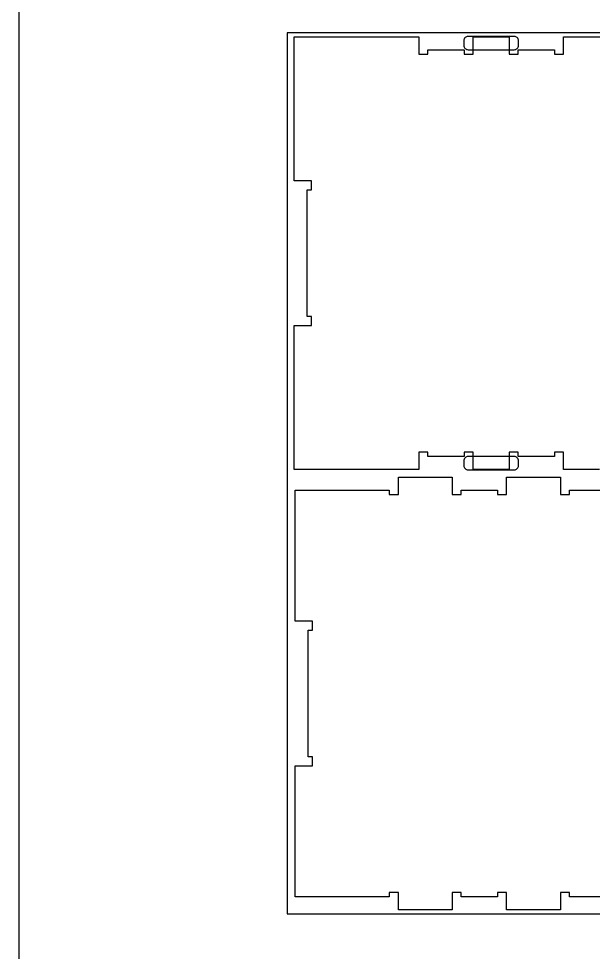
# Model space of a CAD drawing. Extents: x -10701 to -7518, y -84343 to -75479.
# Drawn here: x -10701 to -9906, y -77456 to -76163 of the extents above; entities that cross this region are included whole.
import ezdxf

# ---------------------------------------------------------------- set-up
doc = ezdxf.new("R2010")
doc.units = 0
for name, color, linetype in [('0_SHEET_SPRUCEPLY_2440X122', 1, 'CONTINUOUS'), ('4_ANYTOOL_CUTTHROUGH_OUTSI', 5, 'CONTINUOUS'), ('5_ANYTOOL_HALF_MILL_9MM_IN', 3, 'CONTINUOUS'), ('DONOTCUT', 18, 'CONTINUOUS')]:
    doc.layers.add(name, color=color, linetype=linetype)

msp = doc.modelspace()

# ---------------------------------------------------------------- linework, layer by layer
at = {"layer": '0_SHEET_SPRUCEPLY_2440X122'}
msp.add_lwpolyline([(-10329.7, -76183), (-10329.7, -77403), (-7889.7, -77403), (-7889.7, -76183)], close=True, dxfattribs=at)
at = {"layer": '4_ANYTOOL_CUTTHROUGH_OUTSI', "color": 5}
for points in [[(-9897.1, -76787.7), (-9946.8, -76787.7), (-9946.8, -76764), (-9946.8, -76763.7), (-9959.3, -76763.7), (-9959.3, -76769.7), (-10009.8, -76769.7), (-10009.8, -76763.7), (-10022.3, -76763.7), (-10022.3, -76764), (-10022.3, -76787.7), (-10071.8, -76787.7), (-10071.8, -76763.7), (-10084.3, -76763.7), (-10084.3, -76769.7), (-10134.8, -76769.7), (-10134.8, -76763.7), (-10135.1, -76763.7), (-10135.1, -76763.7), (-10147.3, -76763.7), (-10147.3, -76764), (-10147.3, -76787.7), (-10319.8, -76787.7), (-10319.8, -76588.2), (-10295.8, -76588.2), (-10295.8, -76575.7), (-10301.8, -76575.7), (-10301.8, -76400.2), (-10295.8, -76400.2), (-10295.8, -76387.7), (-10319.8, -76387.7), (-10319.8, -76188.2), (-10147.3, -76188.2), (-10147.3, -76212), (-10147.3, -76212.2), (-10134.8, -76212.2), (-10134.8, -76206.2), (-10084.3, -76206.2), (-10084.3, -76212.2), (-10071.8, -76212.2), (-10071.8, -76188.2), (-10022.3, -76188.2), (-10022.3, -76212.2), (-10009.8, -76212.2), (-10009.8, -76206.2), (-9959.3, -76206.2), (-9959.3, -76212.2), (-9946.8, -76212.2), (-9946.8, -76212), (-9946.8, -76188.2), (-9872.6, -76188.2)], [(-9888.1, -77379.7), (-9938.6, -77379.7), (-9938.6, -77373.7), (-9951.1, -77373.7), (-9951.1, -77397.7), (-10025.6, -77397.7), (-10025.6, -77373.7), (-10038.1, -77373.7), (-10038.1, -77379.7), (-10088.6, -77379.7), (-10088.6, -77373.7), (-10101.1, -77373.7), (-10101.1, -77397.7), (-10175.6, -77397.7), (-10175.6, -77373.7), (-10188.1, -77373.7), (-10188.1, -77379.7), (-10318.6, -77379.7), (-10318.6, -77379.7), (-10318.6, -77198.2), (-10294.6, -77198.2), (-10294.6, -77198), (-10294.6, -77186), (-10294.6, -77185.7), (-10300.6, -77185.7), (-10300.6, -77010.2), (-10294.6, -77010.2), (-10294.6, -76998), (-10294.6, -76997.7), (-10318.6, -76997.7), (-10318.6, -76816.2), (-10188.1, -76816.2), (-10188.1, -76822.2), (-10175.6, -76822.2), (-10175.6, -76798.2), (-10101.1, -76798.2), (-10101.1, -76822.2), (-10088.6, -76822.2), (-10088.6, -76816.2), (-10038.1, -76816.2), (-10038.1, -76822.2), (-10025.6, -76822.2), (-10025.6, -76798.2), (-9951.1, -76798.2), (-9951.1, -76822.2), (-9938.6, -76822.2), (-9938.6, -76816.2), (-9888.1, -76816.2)]]:
    msp.add_lwpolyline(points, dxfattribs=at)
at = {"layer": '5_ANYTOOL_HALF_MILL_9MM_IN', "color": 3}
for points in [[(-10078.9, -76187.7, 0.414214), (-10084.9, -76193.7), (-10084.9, -76200.2, 0.414214), (-10078.9, -76206.2), (-10015.2, -76206.2, 0.414214), (-10009.2, -76200.2), (-10009.2, -76193.7, 0.414214), (-10015.2, -76187.7)], [(-10078.9, -76769.7, 0.414214), (-10084.9, -76775.7), (-10084.9, -76782.2, 0.414214), (-10078.9, -76788.2), (-10015.2, -76788.2, 0.414214), (-10009.2, -76782.2), (-10009.2, -76775.7, 0.414214), (-10015.2, -76769.7)]]:
    msp.add_lwpolyline(points, format="xyb", close=True, dxfattribs=at)
at = {"layer": 'DONOTCUT'}
msp.add_lwpolyline([(-10701.4, -84342.5), (-7518, -84342.5), (-7518, -75479), (-10701.4, -75479)], close=True, dxfattribs=at)

doc.saveas('drawing.dxf')
